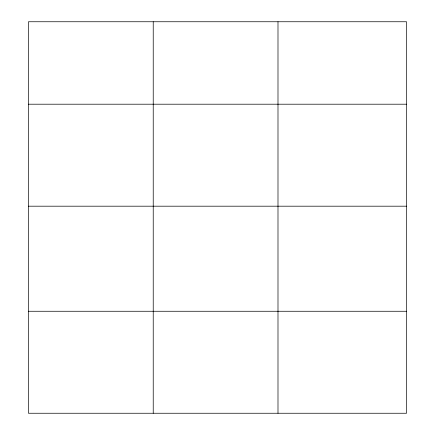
<?xml version="1.0" encoding="UTF-8"?>
<svg xmlns="http://www.w3.org/2000/svg" width="435" height="435" viewBox="0 0 435 435"><rect width="100%" height="100%" fill="white"/><g stroke="black" fill="none" stroke-linecap="round" stroke-linejoin="round"><path stroke-width="0.65" d="M406.54 206.19L406.54 21.75L28.46 21.75L28.46 413.25L406.54 413.25L406.54 206.19L28.46 206.19M28.46 104.204L406.54 104.204M28.46 311.264L406.54 311.264M277.992 21.75L277.992 413.25M153.229 21.75L153.229 413.25"/></g></svg>
